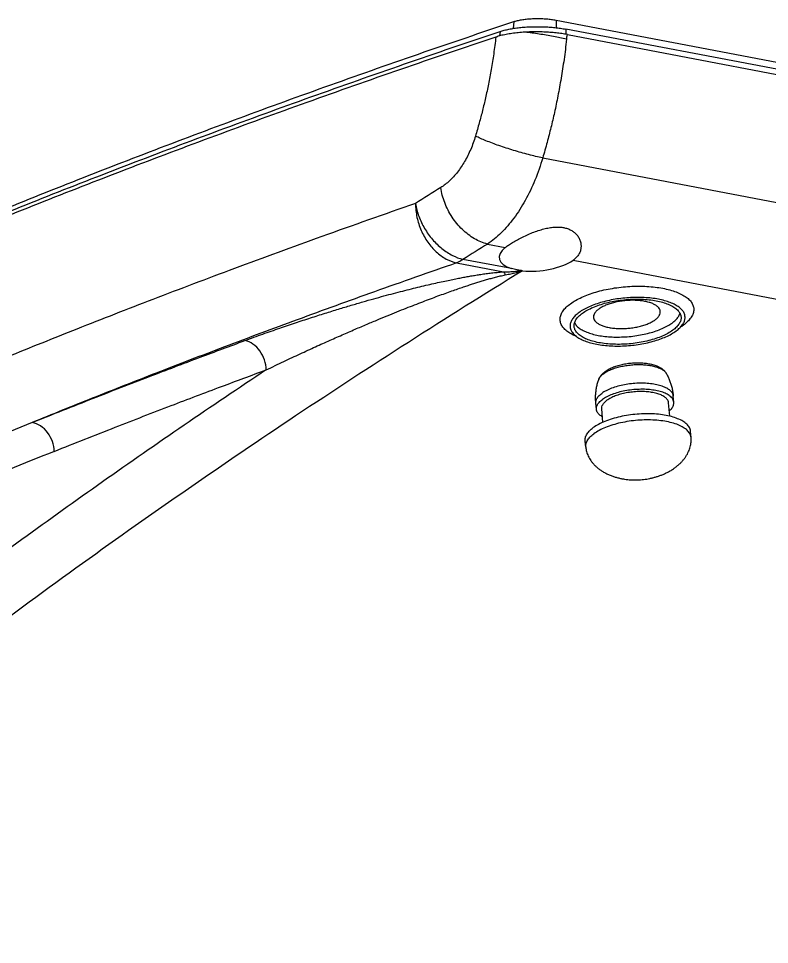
# Model space of a CAD drawing. Header units: millimetres. Extents: x -2947 to 97, y -3022 to 322.
# Drawn here: x -1328.7 to -1272.7, y -2136.6 to -2067.6 of the extents above; entities that cross this region are included whole.
import ezdxf

# ---------------------------------------------------------------- set-up
doc = ezdxf.new("R2010")
doc.units = ezdxf.units.MM
doc.layers.get('0').update_dxf_attribs({"linetype": 'CONTINUOUS'})

msp = doc.modelspace()

# ---------------------------------------------------------------- linework, layer by layer
at = {"color": 7}
for p, q in [((-1291.739129455983, -2067.869012940863), (-1291.782881203483, -2068.379367829363)), ((-1288.588417562683, -2067.759910894363), (-1205.719362908383, -2083.520469166363)), ((-1288.588417562683, -2067.759910894363), (-1288.567521101383, -2068.328338813863)), ((-1292.765528717783, -2068.606256627063), (-1292.793527798883, -2068.938612244063)), ((-1205.059573701483, -2084.180884918963), (-1287.868435653183, -2068.431774550263)), ((-1287.868435619383, -2068.431774556763), (-1287.854229757483, -2068.818204031163)), ((-1287.743193007583, -2068.836843048463), (-1204.868269700383, -2084.598517382563)), ((-1289.583757196183, -2078.028295399763), (-1206.646478425583, -2093.801832296663)), ((-1293.700520041583, -2084.445734913263), (-1292.369796545783, -2084.698820280163)), ((-1296.008196320883, -2085.853769016563), (-1292.509869283583, -2086.519106995663)), ((-1291.910950841183, -2086.273883645263), (-1295.526014185183, -2085.586348153963)), ((-1287.324654198283, -2085.658337193963), (-1216.648903564783, -2099.099896114463)), ((-1291.098057630583, -2086.435861838863), (-1291.110848589683, -2086.434472531563)), ((-1285.583669920183, -2096.752873557263), (-1285.624339727183, -2096.299466791463)), ((-1280.114915379983, -2097.277682409863), (-1280.205263315283, -2096.270439736263)), ((-1279.806862825983, -2096.234703897663), (-1279.847532632983, -2095.781297131863)), ((-1285.094378481983, -2097.730434172763), (-1285.185269430983, -2096.717137718663)), ((-1278.524703901883, -2098.875003527463), (-1278.556678791883, -2098.420845581763)), ((-1286.375481460983, -2099.579204770263), (-1286.424841070383, -2099.126606204063))]:
    msp.add_line(p, q, dxfattribs=at)
for centre, radius, start, end in [((-1338.250998152683, -2059.635181214863), 51.339142394, 349.2744692078947, 349.6749229862083), ((-979.3443960898828, -2590.958908981863), 601.5411144820999, 121.8952098947931, 122.1073643307143), ((-977.646601255183, -2592.305253697463), 598.1733614931, 121.8950565998907, 122.1012368113971), ((-1290.912803806583, -2084.728449192363), 1.7174332374, 263.8076463394059, 264.0422860968922), ((-1281.358044527083, -2087.391232350063), 3.8372510201, 302.4130767223958, 306.0732643728979), ((-1284.870461740683, -2094.728708309463), 0.5696208325, 157.7185421810026, 160.7900219918102), ((-1131.816308109583, -2582.522662696563), 522.8324485561, 111.9950505739864, 113.6102684407947), ((-1280.503754614683, -2099.039530625363), 1.9859596141, 4.752757293216161, 5.125383280510676), ((-1284.398859839883, -2099.388914465163), 1.9858419099, 185.1258569142096, 185.4984899903964), ((-1129.138563248883, -2591.103093728063), 529.1834382675, 111.8390441011979, 113.4350016259023)]:
    msp.add_arc(centre, radius, start, end, dxfattribs=at)
for start_param, end_param in [(5.6739496375, 7.0328791407), (1.0789650985, 2.4643606292)]:
    msp.add_ellipse((-1289.789377009883, -2085.136359298863), major_axis=(-3.0403694586, -0.3608611679), ratio=0.4215807445, start_param=start_param, end_param=end_param, dxfattribs=at)
for points, start_tangent, end_tangent in [([(-1344.485595914383, -2088.103978012063), (-1338.424534197183, -2085.468073892863), (-1332.208148680383, -2082.861326542663), (-1325.838028657983, -2080.284424706063), (-1319.315719604783, -2077.737915014563), (-1312.643062005783, -2075.222470822763), (-1305.821761051383, -2072.738783364363), (-1298.853173820683, -2070.287422698363), (-1291.739127447683, -2067.869013627863)], (0.9143123261901802, 0.4050098396047948), (0.9484307828677407, 0.3169843057769336)), ([(-1291.739127447683, -2067.869013627863), (-1291.470870261283, -2067.793435960963), (-1291.159257855383, -2067.731263863563), (-1290.814301991783, -2067.684496987963), (-1290.443432356183, -2067.654109322363), (-1290.060025867083, -2067.641126322763), (-1289.671139839683, -2067.645691584863), (-1289.290607720683, -2067.667513499463), (-1288.925835606383, -2067.706043904863), (-1288.588417986683, -2067.759911137663)], (0.948430782866996, 0.3169843057791616), (0.982390875204042, -0.1868372776397591)), ([(-1345.572112830983, -2088.866754357063), (-1339.504596581783, -2086.227950479263), (-1333.281571668583, -2083.618229342063), (-1326.904636671883, -2081.038261463163), (-1320.375420119283, -2078.488707901063), (-1313.695525977883, -2075.970200276863), (-1306.866349478883, -2073.483278083163), (-1299.889232813983, -2071.028457533963), (-1292.765527395583, -2068.606256171263)], (0.9143073842407856, 0.4050209959036349), (0.9484113362678451, 0.3170424849111558)), ([(-1290.911077765183, -2068.656244452963), (-1291.402030037383, -2068.695274942663), (-1291.872657609683, -2068.752193020363), (-1292.316891999983, -2068.826861881463), (-1292.721022531383, -2068.917365139263), (-1293.074251691883, -2069.020779410163)], (-0.9981957864942701, -0.06004308307445381), (-0.9483827850611682, -0.3171278811451654)), ([(-1292.765527395583, -2068.606256171263), (-1292.455577957583, -2068.515135801363), (-1292.106935457683, -2068.435807059663), (-1291.726025173383, -2068.369465442563), (-1291.317501183683, -2068.316906921663), (-1290.887867116983, -2068.278790394763), (-1290.444051469283, -2068.255824465263), (-1289.993634517283, -2068.248106862263), (-1289.543998614683, -2068.255740485363), (-1289.101076083783, -2068.278297263263), (-1288.671053487783, -2068.315465172563), (-1288.257886885383, -2068.366840001163), (-1287.868435653183, -2068.431774550263)], (0.948411336266321, 0.3170424849157149), (0.9823908752319505, -0.186837277493016)), ([(-1287.743193007583, -2068.836843048463), (-1288.151861900783, -2068.768242458163), (-1288.588337064383, -2068.712700710363), (-1289.043048924983, -2068.671530717463), (-1289.506210739983, -2068.645329029163), (-1289.970981624883, -2068.634016114663), (-1290.439259721983, -2068.637454558663), (-1290.911077765183, -2068.656244452963)], (-0.9823908752352302, 0.1868372774757715), (-0.9983989856094689, -0.05656381824084406)), ([(-1287.808752548383, -2069.189623866863), (-1288.785363795083, -2068.982124484563), (-1289.845399615583, -2068.799832216563), (-1290.911077765183, -2068.656244452963)], (-0.9731661232343914, 0.2301036648750842), (-0.9933880138898394, 0.1148052867249598)), ([(-1293.074251691883, -2069.020779410163), (-1300.190723764983, -2071.441192718263), (-1307.161994355783, -2073.894534609063), (-1313.986276023583, -2076.380165778763), (-1320.661836285183, -2078.897446336463), (-1327.186993268883, -2081.445735362263), (-1333.560158848483, -2084.024409801563), (-1339.779787519083, -2086.632847168263), (-1345.844355167183, -2089.270417287463)], (-0.9483827850539985, -0.3171278811666066), (-0.9143072642001819, -0.4050212668870349)), ([(-1293.074252105383, -2069.020779550063), (-1293.236918386183, -2070.264574595663), (-1293.424148938083, -2071.435022776563), (-1293.629855539783, -2072.531994155963), (-1293.848006531483, -2073.553563103763), (-1294.073270107483, -2074.499743826663), (-1294.314756281583, -2075.422123604563), (-1294.594622801483, -2076.399017403263)], (-0.1149898629641866, -0.9933666651420702), (-0.2868229740712752, -0.9579836019185864)), ([(-1287.808752289883, -2069.189623850063), (-1287.995250139283, -2070.687462731463), (-1288.212445331083, -2072.095319435363), (-1288.452753836883, -2073.413303935963), (-1288.708647316583, -2074.638911145463), (-1288.972921878383, -2075.769849154263), (-1289.255649262583, -2076.867113016563), (-1289.583757223583, -2078.028295394563)], (-0.1085247222892645, -0.9940937504340513), (-0.2834746962349444, -0.9589797164666759)), ([(-1294.594622801483, -2076.399017403263), (-1294.953040698983, -2077.391027649163), (-1295.406571679583, -2078.298119053563), (-1295.940753664283, -2079.091977282463), (-1296.537924897683, -2079.746546243363), (-1297.179084397583, -2080.240960089563)], (-0.286896856969499, -0.9579614780673714), (-0.8489412274750289, -0.5284872678628989)), ([(-1289.583773239583, -2078.028299589263), (-1290.632459276683, -2077.781576207863), (-1291.751717073783, -2077.466882366663), (-1292.845842339683, -2077.111126564663), (-1293.821279789283, -2076.744728385663), (-1294.594622767183, -2076.399017409663)], (-0.9788985209140286, 0.204346973925055), (-0.893883568671164, 0.448299192124751)), ([(-1289.583757196183, -2078.028295399763), (-1290.162021084383, -2079.681569852363), (-1290.888067467983, -2081.195148985963), (-1291.738843822183, -2082.521291219263), (-1292.686409720983, -2083.616518470763), (-1293.700520041583, -2084.445734913263)], (-0.2801033550618256, -0.9599698487364635), (-0.8337355682372835, -0.5521639269782608)), ([(-1293.700520043083, -2084.445734914263), (-1294.664737628183, -2084.049965648563), (-1295.570487400483, -2083.358453800163), (-1296.334875956983, -2082.434485910663), (-1296.887947146183, -2081.362622688763), (-1297.179084391383, -2080.240960090763)], (-0.971932723885205, 0.2352589642098378), (-0.1328897237218138, 0.9911308295725342)), ([(-1299.067984278683, -2081.421334736263), (-1306.052412577883, -2083.892970373263), (-1312.566137443183, -2086.276890312963), (-1318.646899739683, -2088.575422109363), (-1324.307616965283, -2090.782574750563), (-1329.549775979583, -2092.888053670163), (-1334.445569858583, -2094.911063516663), (-1339.305473236283, -2096.976606105463), (-1344.470188995583, -2099.238288416263)], (-0.9444850016347339, -0.3285545338098935), (-0.9136771216482654, -0.4064407919691878)), ([(-1299.067984214983, -2081.421334737063), (-1298.954160142983, -2082.456332297363), (-1298.641915308383, -2083.428080304563), (-1298.151689492483, -2084.306268702763), (-1297.515446798683, -2085.033493785663), (-1296.771569003883, -2085.564591787263), (-1296.007838587283, -2085.853644049563)], (0.007231515341352802, -0.9999738522510815), (0.9752296319404606, -0.221194857501873)), ([(-1299.067984122383, -2081.421334760063), (-1298.819468686583, -2082.379574118163), (-1298.389737276983, -2083.282662081863), (-1297.801525425183, -2084.103048874563), (-1297.092858026983, -2084.788623275563), (-1296.305015527383, -2085.297825712963), (-1295.526381177183, -2085.586578149063)], (0.1461148478114629, -0.9892676337822), (0.9727100400427594, -0.2320240892666389)), ([(-1292.369796545783, -2084.698820280163), (-1292.125015513383, -2084.521762588363), (-1291.822679393883, -2084.328512996263), (-1291.472852870783, -2084.127439134263), (-1291.083430732883, -2083.925249990463), (-1290.667955412783, -2083.731899504363), (-1290.237261221083, -2083.556001327863), (-1289.806727432283, -2083.407554429263), (-1289.393934345383, -2083.294973457963), (-1289.008817694883, -2083.221235553263), (-1288.652878113383, -2083.185615722463), (-1288.321865976883, -2083.186871048363), (-1288.017625191683, -2083.224380359263)], (0.7889983795256221, 0.6143952775745775), (0.9823908752345172, -0.1868372774795206)), ([(-1288.017625191683, -2083.224380359263), (-1287.737748831383, -2083.298035092063), (-1287.482698201683, -2083.408301802363), (-1287.255850040683, -2083.554811406663), (-1287.058750381483, -2083.739312833963), (-1286.898531094483, -2083.960850570363), (-1286.785609580383, -2084.212485803463), (-1286.729164278383, -2084.480782463563), (-1286.729875277083, -2084.722279575563)], (0.9823908752368323, -0.1868372774673473), (-0.1036908317195732, -0.9946095773806439)), ([(-1286.729875277083, -2084.722279575563), (-1286.733403462483, -2084.752369523863), (-1286.799369101783, -2085.016212634063), (-1286.924494500383, -2085.260244173363), (-1287.103690380883, -2085.477042624063), (-1287.324654198283, -2085.658337193963)], (-0.1036908317259813, -0.9946095773799758), (-0.8247536183514523, -0.5654922360352853)), ([(-1296.008196320883, -2085.853769016563), (-1302.128883702783, -2088.006120176763), (-1307.884056658583, -2090.091081172463), (-1313.303104098083, -2092.111371791963), (-1318.397989911183, -2094.064112780063), (-1323.169088936883, -2095.942136885463), (-1327.630927825583, -2097.743946104763)], (-0.9449139665470171, -0.3273187984586015), (-0.9255994524081896, -0.3785044962766748)), ([(-1295.526014467983, -2085.586348100163), (-1295.686164191683, -2085.691286553163), (-1295.847105486883, -2085.780493178563), (-1296.008420986383, -2085.853726288263)], (-0.8168418978016821, -0.5768616073164745), (-0.9272378019676142, -0.3744730412222858)), ([(-1291.091063838483, -2086.436606177463), (-1308.003274464283, -2097.259678513063), (-1323.888327034583, -2108.251659922263), (-1339.589522843083, -2120.065678475163), (-1351.209759286683, -2129.546899154163)], (-0.8514055082466235, -0.5245080176005976), (-0.7631134084702212, -0.6462645942746371)), ([(-1311.780985530383, -2091.639444609563), (-1310.443701152383, -2091.154578909463), (-1309.191133430283, -2090.716050216963), (-1308.009168624983, -2090.315607805763), (-1306.882659214683, -2089.945784193063), (-1305.808303647383, -2089.603750289963), (-1304.803261487883, -2089.293238136463), (-1303.866678859883, -2089.012208068363), (-1302.993519069383, -2088.757602656463), (-1302.178296016883, -2088.526518740663), (-1301.414967688483, -2088.316155969863), (-1300.696979586083, -2088.123819214663), (-1300.017182466583, -2087.946894795663), (-1299.367446848983, -2087.782763397463), (-1298.739675292183, -2087.629078110963), (-1298.131798296383, -2087.485167474663), (-1297.551083444383, -2087.352541217963), (-1297.006318846783, -2087.232801892563), (-1296.508104750783, -2087.127616934163), (-1296.064926518583, -2087.037848576663), (-1295.668632981283, -2086.960893595463), (-1295.299371507083, -2086.892277807663), (-1294.936838971383, -2086.828103335763), (-1294.566376008583, -2086.766150039563), (-1294.188324580883, -2086.707176744563), (-1293.802165007183, -2086.652015538863), (-1293.400987744383, -2086.601082091863), (-1292.974906283083, -2086.555640309563), (-1292.509869283583, -2086.519106995663)], (0.9380982501882473, 0.3463692725888781), (0.9980966612049872, 0.06166891349340438)), ([(-1310.188929561083, -2093.823492823363), (-1308.879583322383, -2093.197098155063), (-1307.661433710083, -2092.626983496963), (-1306.519006309083, -2092.103167165163), (-1305.436445635283, -2091.616424203763), (-1304.409688305283, -2091.163451327463), (-1303.454251472283, -2090.749630711263), (-1302.568411389183, -2090.372719930863), (-1301.746608592083, -2090.029051381763), (-1300.983007070383, -2089.715086422763), (-1300.271384363783, -2089.427349810363), (-1299.605169260483, -2089.162434136463), (-1298.977367507183, -2088.916965887663), (-1298.380216950383, -2088.687478351163), (-1297.806135786583, -2088.470791081263), (-1297.253172109983, -2088.266011847363), (-1296.727848626483, -2088.075364795163), (-1296.237905606883, -2087.901313197763), (-1295.792502615783, -2087.746559571263), (-1295.398674591883, -2087.612783897363), (-1295.048597304683, -2087.496547347163), (-1294.724355117883, -2087.391390974963), (-1294.408055970583, -2087.291403317263), (-1294.087169097583, -2087.192922503063), (-1293.762467105383, -2087.096754584163), (-1293.434122506083, -2087.003695625663), (-1293.097205851883, -2086.913510155963), (-1292.745127663883, -2086.826533743963), (-1292.369723803883, -2086.744952123763)], (0.90015154687181, 0.4355768504687638), (0.980890192987283, 0.1945621476581984)), ([(-1292.509874335483, -2086.519106034863), (-1292.066614459483, -2086.506644914363), (-1291.600098851283, -2086.479121419263), (-1291.110826284283, -2086.434475162563)], (0.9999167007700782, 0.01290703378324128), (0.9942451443092443, 0.1071288617389835)), ([(-1292.369723814383, -2086.744952231063), (-1292.415520606783, -2086.653771749163), (-1292.462367647783, -2086.578268824763), (-1292.509853906283, -2086.519105910163)], (-0.4156657104151433, 0.9095174639252805), (-0.6842089912935615, 0.7292859907012113)), ([(-1292.369723803883, -2086.744952123763), (-1291.967040764883, -2086.659491790463), (-1291.543022004083, -2086.557039326763), (-1291.098057624683, -2086.435861906563)], (0.9809975769457423, 0.1940199835753583), (0.9609189110680019, 0.2768299953976907)), ([(-1291.491191014883, -2086.378150190763), (-1291.708885502083, -2086.330663953763), (-1291.910950841183, -2086.273883645263)], (-0.9823908752235093, 0.1868372775373998), (-0.9532281108098921, 0.3022518300388007)), ([(-1291.110826284283, -2086.434475162563), (-1291.240865639783, -2086.418651565963), (-1291.367821092683, -2086.399839099863), (-1291.491191014883, -2086.378150190763)], (-0.994138789219348, 0.108111367438808), (-0.9823908752369954, 0.1868372774664901)), ([(-1287.512029754683, -2088.892627470663), (-1287.127310125183, -2088.644958239863), (-1286.677195073483, -2088.415215942763), (-1286.169386192783, -2088.207331533763), (-1285.612572233883, -2088.024861972663), (-1285.016280437983, -2087.870929364263), (-1284.390713522983, -2087.748167538263), (-1283.746575112283, -2087.658676983463), (-1283.094886592683, -2087.603988907963), (-1282.446798535483, -2087.585039040063), (-1281.813399906983, -2087.602151617263), (-1281.205528333283, -2087.655033838463), (-1280.633584665483, -2087.742780874363), (-1280.107355018583, -2087.863891348763), (-1279.635843327483, -2088.016293027963), (-1279.227117287983, -2088.197378276763), (-1278.888170315983, -2088.404048676563), (-1278.624801888183, -2088.632768039463), (-1278.441518311383, -2088.879622913663), (-1278.341455618383, -2089.140389543963), (-1278.326325909583, -2089.410606140963), (-1278.396388058483, -2089.685649223663), (-1278.550443282383, -2089.960812728863), (-1278.785855653583, -2090.231388532563), (-1279.098597201183, -2090.492747007763)], (0.8077525918690895, 0.5895216283808152), (-0.8077525918690895, -0.5895216283808152)), ([(-1279.017009511383, -2090.183396139763), (-1278.971570523183, -2089.953359382563), (-1279.000117594783, -2089.712220935063), (-1279.107953198183, -2089.480853944063), (-1279.293068559983, -2089.263568338763), (-1279.552015331283, -2089.064411738863), (-1279.879969823583, -2088.887094054963), (-1280.270822865383, -2088.734918380063), (-1280.717293603983, -2088.610719458963), (-1281.211065134183, -2088.516810882763), (-1281.742939426783, -2088.454941990363), (-1282.303008669883, -2088.426265282363), (-1282.880839833283, -2088.431314951363), (-1283.465669015683, -2088.469996931663), (-1284.046601955983, -2088.541590651263), (-1284.612816972583, -2088.644762454463), (-1285.153766551083, -2088.777590445863), (-1285.659373824483, -2088.937600291363), (-1286.120220285783, -2089.121811310163), (-1286.527721237383, -2089.326791999663), (-1286.874285707583, -2089.548723957263)], (0.3266482761230754, 0.945145969523133), (-0.8077525918659372, -0.5895216283851347)), ([(-1286.621882730983, -2089.596727543463), (-1286.265733881383, -2089.371381577963), (-1285.842363936483, -2089.165367079463), (-1285.361230281083, -2088.983286071563), (-1284.833080646083, -2088.829205942863), (-1284.269713021583, -2088.706568589063), (-1283.683712109283, -2088.618113525863), (-1283.088168201383, -2088.565816693263), (-1282.496384764583, -2088.550846316063), (-1281.921581262983, -2088.573536807763), (-1281.376597856983, -2088.633381300263), (-1280.873608575283, -2088.729042966463), (-1280.423849367283, -2088.858384882863), (-1280.037367110583, -2089.018517764763), (-1279.722795179983, -2089.205864508163), (-1279.487160592783, -2089.416240096463), (-1279.335727036083, -2089.644945086563), (-1279.272504802583, -2089.879442476863)], (0.8077525918708125, 0.5895216283784545), (0.08980944785338699, -0.9959589665625135)), ([(-1280.815356426783, -2089.469280760363), (-1280.818459601683, -2089.443255111563), (-1280.873415894683, -2089.286155076463), (-1280.988253577083, -2089.139065212363), (-1281.160144964183, -2089.005607359963), (-1281.384857519483, -2088.889067694463), (-1281.656858074183, -2088.792315809263), (-1281.969449071783, -2088.717734056763), (-1282.314933484483, -2088.667158887363), (-1282.684804339583, -2088.641835629463), (-1283.069954188983, -2088.642387825863), (-1283.460899365183, -2088.668801879463), (-1283.848013500483, -2088.720427388763), (-1284.221764560083, -2088.795993162263), (-1284.572949552583, -2088.893638519963), (-1284.892921137883, -2089.010959108963), (-1285.173800553583, -2089.145066107063), (-1285.408671616283, -2089.292657354963)], (-0.08732615606106199, 0.9961797741711076), (-0.8077525918706949, -0.5895216283786158)), ([(-1287.066762501383, -2091.333071869063), (-1287.383509667883, -2091.187996201663), (-1287.722456639883, -2090.981325801863), (-1287.985825067683, -2090.752606438963), (-1288.169108644483, -2090.505751564763), (-1288.269171337483, -2090.244984934463), (-1288.284301046283, -2089.974768337463), (-1288.214238897383, -2089.699725254763), (-1288.060183673483, -2089.424561749563), (-1287.824771302283, -2089.153985945863), (-1287.512029754683, -2088.892627470663)], (-0.926983434641822, 0.3751022685877161), (0.8077525918726698, 0.5895216283759095)), ([(-1285.408671616283, -2089.292657354963), (-1285.591751021083, -2089.450098666163), (-1285.718530745283, -2089.613513313163), (-1285.785889051283, -2089.778877484963), (-1285.795270529183, -2089.916093718063)], (-0.8077525918579603, -0.5895216283960643), (0.08732615603431547, -0.9961797741734523)), ([(-1281.201955339583, -2090.092717123463), (-1281.018875934883, -2089.935275812263), (-1280.892096210683, -2089.771861165263), (-1280.824737904583, -2089.606496993463), (-1280.815356426783, -2089.469280760363)], (0.8077525918579603, 0.5895216283960643), (-0.08732615603431547, 0.9961797741734523)), ([(-1286.874285707583, -2089.548723957263), (-1287.153457855983, -2089.783473010763), (-1287.360037233783, -2090.026666229163), (-1287.490175657983, -2090.273773383263), (-1287.541448895983, -2090.520191334063), (-1287.512901824283, -2090.761329781463), (-1287.437812966383, -2090.938724111063)], (-0.807752591861736, -0.589521628390891), (0.4900662556941658, -0.8716851868822254)), ([(-1287.240514616583, -2090.594108239663), (-1287.241142133683, -2090.586680129563), (-1287.215981780383, -2090.336938334763), (-1287.102373363783, -2090.084959064563), (-1286.902854708283, -2089.836371119463), (-1286.621882730983, -2089.596727543463)], (-0.08980944782228326, 0.9959589665653181), (0.8077525918832783, 0.5895216283613742)), ([(-1285.795270529183, -2089.916093718063), (-1285.792167354183, -2089.942119366863), (-1285.737211061183, -2090.099219401963), (-1285.622373378783, -2090.246309266063), (-1285.450481991683, -2090.379767118463), (-1285.225769436383, -2090.496306783963), (-1284.953768881783, -2090.593058669163), (-1284.641177884183, -2090.667640421663), (-1284.295693471383, -2090.718215591063), (-1283.925822616383, -2090.743538848963), (-1283.540672766983, -2090.742986652563), (-1283.149727590783, -2090.716572598963), (-1282.762613455383, -2090.664947089663), (-1282.388862395783, -2090.589381316163), (-1282.037677403283, -2090.491735958463), (-1281.717705818083, -2090.374415369463), (-1281.436826402383, -2090.240308371363), (-1281.201955339583, -2090.092717123463)], (0.08732615604139848, -0.9961797741728313), (0.8077525918706949, 0.5895216283786158)), ([(-1279.939940456583, -2090.332735054063), (-1279.670013778383, -2090.104219803063), (-1279.474091318783, -2089.867326935763), (-1279.356161493883, -2089.626878907863), (-1279.353038261583, -2089.616999573663)], (0.8077525918539012, 0.5895216284016261), (0.2954449861219554, 0.9553597543205373)), ([(-1279.272504802583, -2089.879442476863), (-1279.271877285483, -2089.886870586963), (-1279.297037638783, -2090.136612381863), (-1279.410646055383, -2090.388591652063), (-1279.610164710783, -2090.637179597163), (-1279.891136688183, -2090.876823173163)], (0.08980944782228326, -0.9959589665653181), (-0.8077525918832783, -0.5895216283613742)), ([(-1279.152982185383, -2090.446884487363), (-1279.022843761183, -2090.199777333363), (-1279.017009511383, -2090.183396139763)], (0.5659980881955136, 0.8244065527147534), (0.3266482760308516, 0.9451459695550062)), ([(-1279.891136688183, -2090.876823173163), (-1280.247285537683, -2091.102169138663), (-1280.670655482683, -2091.308183637063), (-1281.151789138083, -2091.490264645063), (-1281.679938773083, -2091.644344773663), (-1282.243306397583, -2091.766982127463), (-1282.829307309783, -2091.855437190663), (-1283.424851217783, -2091.907734023263), (-1284.016634654583, -2091.922704400463), (-1284.591438156183, -2091.900013908763), (-1285.136421562183, -2091.840169416263), (-1285.639410843783, -2091.744507750063), (-1286.089170051783, -2091.615165833663), (-1286.475652308583, -2091.455032951863), (-1286.790224239083, -2091.267686208363), (-1287.025858826383, -2091.057310620163), (-1287.177292382983, -2090.828605629963), (-1287.240514616583, -2090.594108239663)], (-0.8077525918708125, -0.5895216283784545), (-0.08980944785338699, 0.9959589665625135)), ([(-1287.211795139983, -2090.314177549563), (-1287.124490454983, -2090.452457781663), (-1286.922852541083, -2090.658943759863), (-1286.647571963883, -2090.845759541763), (-1286.304252642283, -2091.009102096863), (-1285.899883567583, -2091.145646241563), (-1285.442696527883, -2091.252612331063), (-1284.941998532983, -2091.327822844163), (-1284.407982350283, -2091.369746711563), (-1283.851519009083, -2091.377530484463), (-1283.283936498383, -2091.351015707563), (-1282.716789161383, -2091.290742145263), (-1282.161622482283, -2091.197936793463), (-1281.629738053783, -2091.074488901463), (-1281.131963508883, -2090.922911512463), (-1280.678432101983, -2090.746290304963), (-1280.278376424583, -2090.548220777363), (-1279.939940456583, -2090.332735054063)], (0.453190159873503, -0.8914138651568242), (0.8077525918655396, 0.5895216283856791)), ([(-1279.638733711583, -2090.924826759263), (-1279.359561563083, -2090.690077705863), (-1279.152982185383, -2090.446884487363)], (0.8077525918410089, 0.5895216284192907), (0.5659980883147752, 0.8244065526328743)), ([(-1287.437812966383, -2090.938724111063), (-1287.405066220983, -2090.992696772463), (-1287.219950859183, -2091.209982377763), (-1286.961004087883, -2091.409138977763), (-1286.633049595483, -2091.586456661663), (-1286.242196553683, -2091.738632336563), (-1285.795725815183, -2091.862831257563), (-1285.301954284883, -2091.956739833763), (-1284.770079992383, -2092.018608726163), (-1284.210010749283, -2092.047285434263), (-1283.632179585883, -2092.042235765263), (-1283.047350403483, -2092.003553784863), (-1282.466417463183, -2091.931960065363), (-1281.900202446583, -2091.828788262063), (-1281.359252867983, -2091.695960270663), (-1280.853645594683, -2091.535950425163), (-1280.392799133383, -2091.351739406363), (-1279.985298181783, -2091.146758716963), (-1279.638733711583, -2090.924826759263)], (0.4900662556985705, -0.8716851868797493), (0.8077525918725577, 0.5895216283760631)), ([(-1327.630927825583, -2097.743946104763), (-1323.065789515383, -2095.931915406963), (-1318.888956950383, -2094.313090959763), (-1315.121200382583, -2092.883460519263), (-1311.780985530383, -2091.639444609563)], (0.9278448581772103, 0.3729663780478242), (0.9380989415504059, 0.3463674001143991)), ([(-1310.188930001683, -2093.823492750063), (-1310.321973003183, -2093.083509242563), (-1310.668934853083, -2092.412332279863), (-1311.179813808083, -2091.906687246063), (-1311.780985525083, -2091.639444207763)], (-0.0228725800867922, 0.999738388319751), (-0.9779446657012533, 0.2088641444251834)), ([(-1285.036804894883, -2094.098645522563), (-1284.919217597883, -2094.019281589063), (-1284.788360925483, -2093.943100922863), (-1284.645083676983, -2093.870597688163), (-1284.490315104683, -2093.802242114163), (-1284.325058866483, -2093.738477478063), (-1284.150386760683, -2093.679717338063), (-1283.967431580083, -2093.626342767963), (-1283.777379868783, -2093.578699925163), (-1283.581464181783, -2093.537097791063), (-1283.380955108583, -2093.501806171663), (-1283.177153027583, -2093.473053946563), (-1282.971379673183, -2093.451027585063), (-1282.764969565283, -2093.435869936663), (-1282.559261352183, -2093.427679304363), (-1282.355589131283, -2093.426508807663), (-1282.155273794683, -2093.432366037763), (-1281.959614464783, -2093.445213008063), (-1281.769880067183, -2093.464966401263), (-1281.587301102683, -2093.491498108863), (-1281.413061665683, -2093.524636062563), (-1281.248291766483, -2093.564165350063), (-1281.094060000583, -2093.609829608663), (-1280.951366620683, -2093.661332688063), (-1280.821137047983, -2093.718340571163), (-1280.704215871483, -2093.780483539663), (-1280.601361369783, -2093.847358572763), (-1280.513240593983, -2093.918531960063), (-1280.440425041183, -2093.993542114863), (-1280.383386948183, -2094.071902567463), (-1280.372953540283, -2094.089617607963)], (0.807752591867948, 0.5895216283823792), (0.4915861572089152, -0.8708289441908622)), ([(-1284.926341495383, -2093.938964289463), (-1284.785394359983, -2093.844601094063), (-1284.633146901283, -2093.758131384863), (-1284.471845694783, -2093.679725728363), (-1284.303250504383, -2093.609223317763), (-1284.128717310583, -2093.546340204563), (-1283.948914072083, -2093.490668473963), (-1283.764255795983, -2093.441895655763), (-1283.575797209883, -2093.399988480963), (-1283.384295582983, -2093.364882015763), (-1283.190392188283, -2093.336546952663), (-1282.995107213783, -2093.315045461463), (-1282.799188851983, -2093.300421016263), (-1282.603590716083, -2093.292755013763), (-1282.409080794883, -2093.292135914363), (-1282.216379058383, -2093.298688400963), (-1282.026595453983, -2093.312548598663), (-1281.840118214883, -2093.333944109863), (-1281.657619484683, -2093.363183682063), (-1281.480339579683, -2093.400557605563), (-1281.308494559883, -2093.446689599663), (-1281.143170870183, -2093.502219477463), (-1280.987341563083, -2093.567122705163), (-1280.843105916683, -2093.641369355363), (-1280.713727392183, -2093.723718737663), (-1280.603765742783, -2093.810274591863), (-1280.510213985283, -2093.901629791263), (-1280.434401732283, -2093.994224695063), (-1280.372952077783, -2094.089616782363)], (0.8077525918734703, 0.5895216283748129), (0.4916448417959914, -0.8707958139170139)), ([(-1310.188929559983, -2093.823492822663), (-1322.395154920983, -2102.169570145063), (-1334.337793477683, -2110.855830199763), (-1346.223984763583, -2120.096551449763), (-1357.991473660583, -2129.939975476763)], (-0.8331824244851396, -0.5529982346527561), (-0.7545293355913171, -0.6562663192120449)), ([(-1325.995047928883, -2099.897804896563), (-1321.442530451883, -2098.094701043463), (-1317.277242701583, -2096.483874456263), (-1313.519908009983, -2095.061329322663), (-1310.188929559983, -2093.823492822663)], (0.928123494533419, 0.3722724525063256), (0.9383479340129642, 0.3456922833006281)), ([(-1285.408366996783, -2094.541284839163), (-1285.367113202083, -2094.441140306563), (-1285.311788460283, -2094.339940790763), (-1285.240731403783, -2094.237773459063), (-1285.152554857083, -2094.135492481463), (-1285.047096426283, -2094.034981507063), (-1284.926341495383, -2093.938964289463)], (0.3288257415886026, 0.9443906139245061), (0.8077525918848351, 0.589521628359241)), ([(-1285.397550392783, -2094.512732742163), (-1285.360600795783, -2094.437402221763), (-1285.302785101483, -2094.350607544563), (-1285.229212564783, -2094.264847422163), (-1285.140360347783, -2094.180678074363), (-1285.036804894883, -2094.098645522563)], (0.3789465487038308, 0.9254185610984119), (0.8077525918944843, 0.5895216283460197)), ([(-1280.372952077783, -2094.089616782363), (-1280.241281997583, -2094.342705792463), (-1280.122727261483, -2094.615491487563), (-1280.023353994483, -2094.897387613163), (-1279.943960831783, -2095.186775531563), (-1279.885191424483, -2095.481982654963), (-1279.847532632983, -2095.781297131863)], (0.4916448417692579, -0.8707958139321075), (0.08933959647275184, -0.9960012231428663)), ([(-1285.624339727183, -2096.299466791463), (-1285.640511352783, -2096.000312524863), (-1285.635425176283, -2095.700496678463), (-1285.609056909383, -2095.401803324363), (-1285.561554746583, -2095.106049154363), (-1285.493249311183, -2094.815067116263), (-1285.408366996783, -2094.541284839163)], (-0.08933959648098783, 0.9960012231421276), (0.3288257415082089, 0.9443906139524982)), ([(-1279.847755490783, -2095.781318046763), (-1279.888871096583, -2095.621394531863), (-1280.028961019483, -2095.417511178663), (-1280.261233734883, -2095.234838942963), (-1280.577779473983, -2095.079598508563), (-1280.967818651283, -2094.957076402263), (-1281.418068950383, -2094.871444967663), (-1281.913197637483, -2094.825620280263), (-1282.436343698783, -2094.821162845063), (-1282.969692022683, -2094.858224454563), (-1283.495080071783, -2094.935543020063), (-1283.994616386183, -2095.050485550663), (-1284.451289855683, -2095.199137816263), (-1284.849549013183, -2095.376437642363), (-1285.175831620583, -2095.576347295863)], (-0.093438053361469, 0.9956250951959875), (-0.8077525918738794, -0.5895216283742524)), ([(-1285.624116869383, -2096.299445876563), (-1285.626137799883, -2096.241217923763), (-1285.570851986383, -2096.016227228263), (-1285.419026515183, -2095.792059093363), (-1285.175831620583, -2095.576347295863)], (-0.0934380534172289, 0.9956250951907545), (0.8077525918629604, 0.5895216283892134)), ([(-1279.807074855483, -2096.234840336163), (-1279.848201289583, -2096.074801297763), (-1279.988291212583, -2095.870917944563), (-1280.220563927983, -2095.688245708863), (-1280.537109667083, -2095.533005274463), (-1280.927148844283, -2095.410483168163), (-1281.377399143483, -2095.324851733463), (-1281.872527830483, -2095.279027046163), (-1282.395673891783, -2095.274569610963), (-1282.929022215683, -2095.311631220463), (-1283.454410264783, -2095.388949785963), (-1283.953946579183, -2095.503892316563), (-1284.410620048683, -2095.652544582163), (-1284.808879206183, -2095.829844408263), (-1285.135161813583, -2096.029754061763)], (-0.09320906549367747, 0.9956465588298868), (-0.8077525918697482, -0.5895216283799127)), ([(-1280.205446099283, -2096.270557355663), (-1280.240899921783, -2096.132592667363), (-1280.361667096783, -2095.956831155963), (-1280.561902196283, -2095.799355090663), (-1280.834786454083, -2095.665527130063), (-1281.171027124183, -2095.559904624663), (-1281.559173933783, -2095.486084422363), (-1281.986009008783, -2095.446580381563), (-1282.436996992683, -2095.442737764963), (-1282.896780030483, -2095.474687428263), (-1283.349700762483, -2095.541341364163), (-1283.780335516283, -2095.640429752563), (-1284.174019541683, -2095.768578257363), (-1284.517346401583, -2095.921422935063), (-1284.798624511483, -2096.093758843263)], (-0.0932090654834353, 0.9956465588308456), (-0.8077525918646835, -0.5895216283868524)), ([(-1285.583457890783, -2096.752737118863), (-1285.585467992883, -2096.694624689663), (-1285.530182179383, -2096.469633994163), (-1285.378356708183, -2096.245465859263), (-1285.135161813583, -2096.029754061763)], (-0.09320906554114897, 0.9956465588254427), (0.8077525918756063, 0.5895216283718863)), ([(-1285.185086646883, -2096.717020099363), (-1285.186819493583, -2096.666923177563), (-1285.139159309483, -2096.472965681563), (-1285.008275282583, -2096.279717289363), (-1284.798624511483, -2096.093758843263)], (-0.09320906555420544, 0.9956465588242205), (0.8077525918726395, 0.5895216283759513)), ([(-1280.146547830183, -2096.872207136963), (-1280.012176038083, -2096.742111595763), (-1279.860350566883, -2096.517943460863), (-1279.805064753383, -2096.292952765363), (-1279.807074855483, -2096.234840336163)], (0.7610374417050025, 0.6487079561120742), (-0.09320906552176855, 0.995646558827257)), ([(-1278.556957712783, -2098.420807399063), (-1278.572964316883, -2098.313447370363), (-1278.688236254883, -2098.055568227963), (-1278.907262697283, -2097.816926585163), (-1279.224069173883, -2097.604031963963), (-1279.630014029783, -2097.422691574563), (-1280.114024147383, -2097.277851910063), (-1280.662896992583, -2097.173463819063), (-1281.261660744983, -2097.112374736563), (-1281.893982690183, -2097.096251013263), (-1282.542614733783, -2097.125532462563), (-1283.189863884683, -2097.199420362763), (-1283.818074873183, -2097.315899244563), (-1284.410111741183, -2097.471791867663), (-1284.949825266183, -2097.662845887663), (-1285.422493470183, -2097.883849849063), (-1285.815223196783, -2098.128775339763)], (-0.0688189762945157, 0.9976291638187883), (-0.8077525918735607, -0.589521628374689)), ([(-1285.133127323283, -2097.321338684563), (-1285.169968818283, -2097.299331746163), (-1285.402241533683, -2097.116659510463), (-1285.542331456683, -2096.912776157263), (-1285.583457890783, -2096.752737118863)], (-0.865055320281601, 0.5016764822597296), (-0.09320906547450497, 0.9956465588316817)), ([(-1325.995047900383, -2099.897804901163), (-1326.135030879983, -2099.162868662863), (-1326.492319805983, -2098.499725095363), (-1327.015877105283, -2098.003102122463), (-1327.630914302883, -2097.743940737363)], (-0.02968304703622257, 0.999559361278081), (-0.9810214616687651, 0.1938991793311139)), ([(-1278.525986730583, -2098.862135820163), (-1278.540953443983, -2098.767842612563), (-1278.655970688383, -2098.510533254563), (-1278.874513191483, -2098.272418890963), (-1279.190619683583, -2098.059994660763), (-1279.595667603483, -2097.879054943363), (-1280.078608299883, -2097.734535302463), (-1280.626268409583, -2097.630377857063), (-1281.223709192283, -2097.569423750963), (-1281.854634020883, -2097.553335653163), (-1282.501832910783, -2097.582552405063), (-1283.147651963483, -2097.656277049763), (-1283.774474918583, -2097.772498571163), (-1284.365203679983, -2097.928046749263), (-1284.903724706983, -2098.118678635063), (-1285.375348549683, -2098.339194287763), (-1285.767210539183, -2098.583578615163)], (-0.08730551575192366, 0.9961815833066231), (-0.8077525918686614, -0.589521628381402)), ([(-1286.424608492683, -2099.126684418463), (-1286.419243474983, -2098.938115372163), (-1286.320489371183, -2098.663196915063), (-1286.117301802783, -2098.390941430963), (-1285.815223196783, -2098.128775339763)], (-0.1060721987769478, 0.9943584306710653), (0.8077525918676205, 0.5895216283828281)), ([(-1286.376509008183, -2099.566315106863), (-1286.369896233483, -2099.391130409263), (-1286.271360327083, -2099.116819384963), (-1286.068621701983, -2098.845165449863), (-1285.767210539183, -2098.583578615163)], (-0.0872943674297357, 0.9961825602845304), (0.8077525918642277, 0.5895216283874769)), ([(-1279.725246125783, -2101.115904912063), (-1279.525431066783, -2100.959681011463), (-1279.340868135383, -2100.793774213763), (-1279.176643799083, -2100.623482760563), (-1279.032204778283, -2100.449899940263), (-1278.906940519683, -2100.273960714663), (-1278.800227882083, -2100.096470826363), (-1278.711429943183, -2099.918069524363), (-1278.639954423483, -2099.739288966863), (-1278.585305363483, -2099.560707139163), (-1278.547007514683, -2099.382803948163), (-1278.524626125083, -2099.205944259763), (-1278.517798263783, -2099.030476469363), (-1278.524623690283, -2098.874981625963)], (0.8077488869397811, 0.589526704778965), (-0.08285662368964294, 0.9965614782394275)), ([(-1286.375564342983, -2099.579196882063), (-1286.354133029683, -2099.736115800163), (-1286.315338907883, -2099.909800412963), (-1286.260678714083, -2100.081744180063), (-1286.189891234283, -2100.251610760763), (-1286.102611743183, -2100.419041947463), (-1285.998400418483, -2100.583584217063), (-1285.876759576783, -2100.744679398363), (-1285.737001446783, -2100.901811366763), (-1285.578416462583, -2101.054251983063), (-1285.400916252783, -2101.200609062563), (-1285.204770084583, -2101.339361221663), (-1284.987531591083, -2101.470668597463), (-1284.746976986583, -2101.593712534663), (-1284.491770263183, -2101.702783790563), (-1284.234357900283, -2101.793581737463), (-1283.981743566383, -2101.866132509363), (-1283.733992425783, -2101.922869996863), (-1283.490073170083, -2101.965833563063), (-1283.249250631383, -2101.996437569463), (-1283.010530400283, -2102.015707070663), (-1282.772917738583, -2102.024296154863), (-1282.535396871383, -2102.022537935863), (-1282.298273383983, -2102.010563277963), (-1282.063007979183, -2101.988575575163), (-1281.829234486283, -2101.956631050963), (-1281.596593153883, -2101.914613861263), (-1281.364687813283, -2101.862217056363), (-1281.133368976683, -2101.798996741863), (-1280.902495371583, -2101.724315099863), (-1280.670505013583, -2101.636713083563), (-1280.436296597483, -2101.534270805363), (-1280.199557222483, -2101.414704715463), (-1279.960184804083, -2101.274967287963), (-1279.725259557583, -2101.115914715863)], (0.0958190534523524, -0.9953987688336243), (0.8077509619011276, 0.5895238617289408)), ([(-1279.579482452483, -2147.263882759563), (-1261.572592332183, -2135.582906512963), (-1245.602886425783, -2124.332358827663), (-1230.639679426883, -2112.866913392163), (-1229.547650716683, -2111.989801976963)], (0.8489389444529971, 0.5284909352023278), (0.7786200430768321, 0.6274956800799766)), ([(-1228.812201222283, -2112.330960945963), (-1230.851646552483, -2113.955404564563), (-1239.627164254283, -2120.726776994363), (-1248.759332779683, -2127.429807861463), (-1258.242472240883, -2134.060614297563), (-1268.070728662283, -2140.615367051863), (-1278.238028487483, -2147.090258996763)], (-0.7803136780764826, -0.6253883304049985), (-0.8489389444516389, -0.5284909352045097))]:
    msp.add_spline(points, degree=3, dxfattribs=dict(at, start_tangent=start_tangent, end_tangent=end_tangent))

doc.saveas('drawing.dxf')
